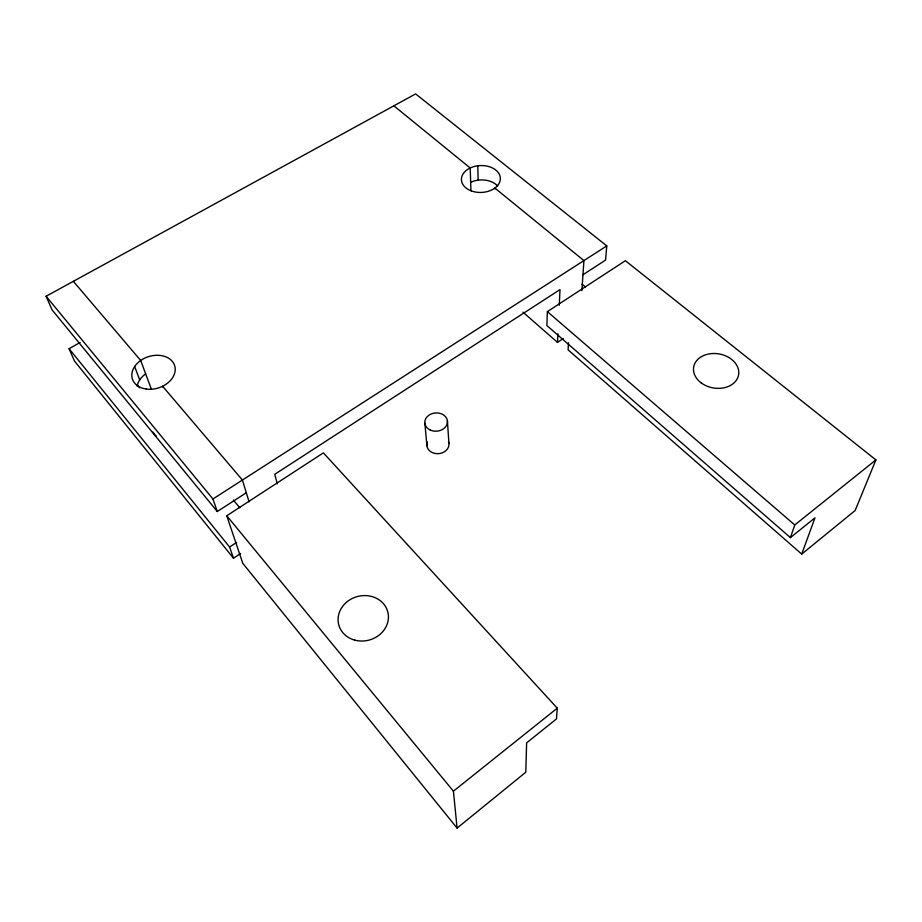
<?xml version="1.0" encoding="UTF-8"?>
<svg xmlns="http://www.w3.org/2000/svg" width="922" height="922" viewBox="0 0 922 922"><rect width="100%" height="100%" fill="white"/><g stroke="black" fill="none" stroke-linecap="round" stroke-linejoin="round"><path stroke-width="1.38" d="M801.714 554.11L855.143 510.523L875.9 459.905L625.393 260.707L547.368 311.624L546.861 325.524L790.408 537.618L814.979 517.83L801.714 554.11L568.102 349.864L568.517 342.742M563.25 338.558L557.499 342.385L557.914 333.822M559.262 305.286L560.011 289.6L274.756 474.311L277.315 483.9M581.874 290.637L583.926 260.592L494.884 188.076L494.895 188.987M557.28 708.177L556.485 718.918L526.623 742.878L525.794 772.221L457.082 828.094L242.797 563.342L226.754 515.767L323.38 452.875L557.28 708.177L453.417 791.18L457.082 828.094M246.301 492.751L217.292 511.526L52.07 309.873L46.1 296.25L415.638 93.906L606.78 245.909L605.535 260.119L582.969 274.733M790.408 537.618L794.764 524.964L875.9 459.905M80.11 342.454L69.081 348.712L74.475 361.032L233.485 558.236L240.596 553.5M233.485 558.236L229.613 547.046L236.528 542.47M217.292 511.526L212.947 498.986L606.78 245.909M393.867 105.823L470.197 167.988L470.935 190.243M582.093 284.183L585.401 286.938M547.368 311.624L794.764 524.964M522.958 312.155L557.499 342.385M73.345 281.325L140.697 360.479L151.392 389.303M136.905 384.543L139.66 387.839M233.358 500.058L239.801 507.78M46.1 296.25L212.947 498.986M226.754 515.767L453.417 791.18M69.081 348.712L229.613 547.046M134.647 366.53L139.706 379.876M162.929 387.09L162.618 386.26L242.417 480.039L249.09 501.868M424.846 423.152L426.898 445.683M447.424 420.881L448.922 443.47M477.78 165.799L478.161 180.147M470.669 182.326A19.247 13.404 -2.2 0 1 497.673 186.048M156.198 435.991A20.999 16.066 -18.4 0 1 152.994 432.084M137.136 386.122A21.863 16.331 -17.7 0 1 145.664 373.871M448.484 441.696A11.076 9.036 -4.5 0 1 437.754 453.682A11.076 9.036 -4.5 0 1 427.439 441.995M471.292 190.9A19.477 13.438 -2.2 0 0 500.358 178.511A19.477 13.438 -2.2 0 0 471.004 167.62A19.477 13.438 -2.2 0 0 471.292 190.9M146.287 389.049A22.163 16.412 -17.4 0 0 174.857 366.334A22.163 16.412 -17.4 0 0 139.395 361.447A22.163 16.412 -17.4 0 0 146.287 389.049M430.401 430.113A11.341 9.139 -4.5 0 0 447.47 421.827A11.341 9.139 -4.5 0 0 430.551 414.255A11.341 9.139 -4.5 0 0 430.401 430.113M354.866 640.156A25.367 22.543 -14.9 0 0 388.012 612.842A25.367 22.543 -14.9 0 0 346.891 601.916A25.367 22.543 -14.9 0 0 354.866 640.156M701.204 382.907A22.808 17.253 9.9 0 0 738.361 375.934A22.808 17.253 9.9 0 0 708.834 353.956A22.808 17.253 9.9 0 0 701.204 382.907"/></g></svg>
